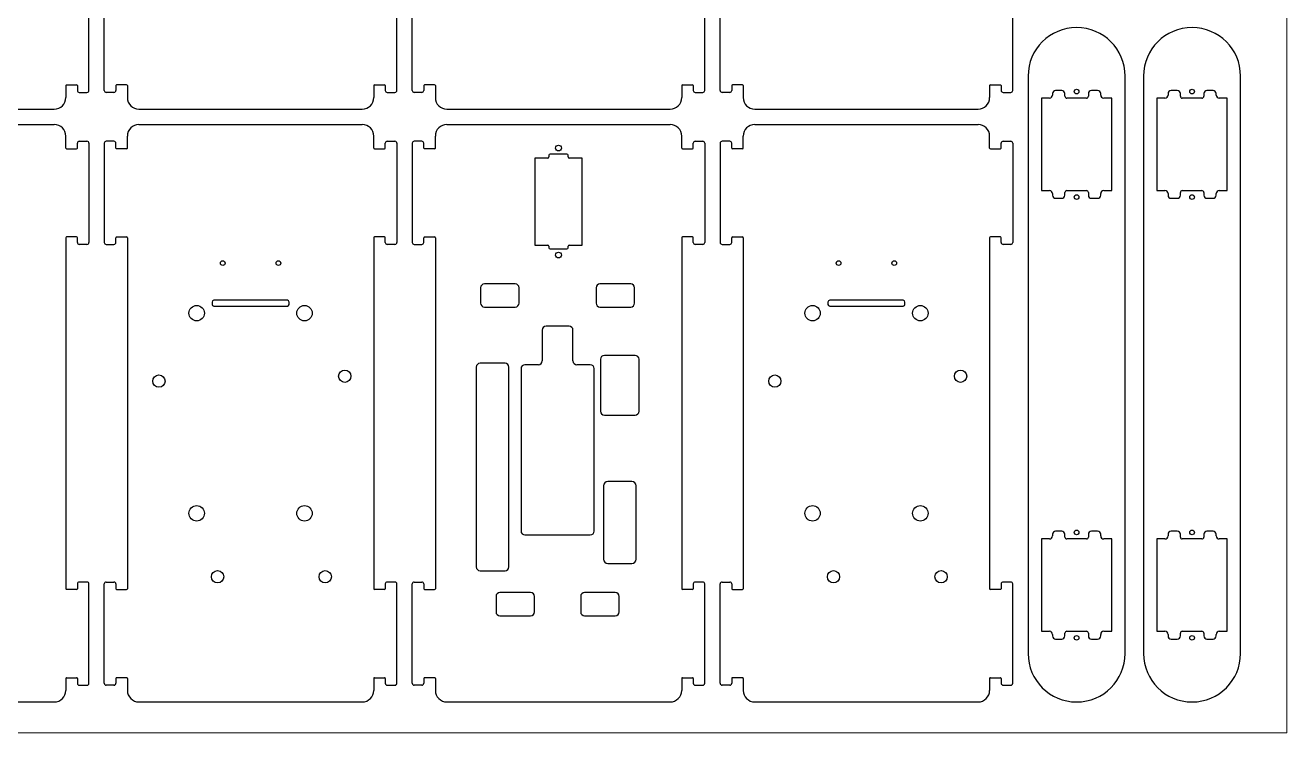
# Model space of a CAD drawing. Header units: inches. Extents: x 24 to 904, y -485 to 16.
# Drawn here: x 576.6 to 904.4, y -423.6 to -239.8 of the extents above; entities that cross this region are included whole.
import ezdxf

# ---------------------------------------------------------------- set-up
doc = ezdxf.new("R2010")
doc.units = ezdxf.units.IN
doc.header["$MEASUREMENT"] = 0
doc.layers.get('0').update_dxf_attribs({"lineweight": 18})

msp = doc.modelspace()

# ---------------------------------------------------------------- linework, layer by layer
for p, q in [((904.39, -423.55), (904.39, 16.45)), ((904.39, -423.55), (904.39, -406.95)), ((24.39, -423.55), (904.39, -423.55))]:
    msp.add_line(p, q)
at = {"color": 7, "linetype": 'Continuous', "lineweight": 25}
for p, q in [((593.19, -256.7), (593.19, -230.9)), ((597.19, -256.7), (597.19, -230.9)), ((673.19, -256.7), (673.19, -230.9)), ((677.19, -256.7), (677.19, -230.9)), ((753.19, -256.7), (753.19, -230.9)), ((757.19, -256.7), (757.19, -230.9)), ((833.19, -256.7), (833.19, -230.9)), ((587.19, -255.45), (587.19, -258.55)), ((587.39, -255.25), (589.99, -255.25)), ((590.19, -255.45), (590.19, -256.7)), ((600.19, -255.45), (600.19, -256.7)), ((602.99, -255.25), (600.39, -255.25)), ((603.19, -255.45), (603.19, -258.55)), ((667.19, -255.45), (667.19, -258.55)), ((667.39, -255.25), (669.99, -255.25)), ((670.19, -255.45), (670.19, -256.7)), ((680.19, -255.45), (680.19, -256.7)), ((682.99, -255.25), (680.39, -255.25)), ((683.19, -255.45), (683.19, -258.55)), ((747.19, -255.45), (747.19, -258.55)), ((747.39, -255.25), (749.99, -255.25)), ((750.19, -255.45), (750.19, -256.7)), ((760.19, -255.45), (760.19, -256.7)), ((762.99, -255.25), (760.39, -255.25)), ((763.19, -255.45), (763.19, -258.55)), ((827.19, -255.45), (827.19, -258.55)), ((827.39, -255.25), (829.99, -255.25)), ((830.19, -255.45), (830.19, -256.7)), ((837.19, -252.95), (837.19, -402.95)), ((862.39, -402.95), (862.39, -252.95)), ((867.19, -252.95), (867.19, -402.95)), ((892.39, -402.95), (892.39, -252.95)), ((590.69, -257.2), (592.69, -257.2)), ((599.69, -257.2), (597.69, -257.2)), ((670.69, -257.2), (672.69, -257.2)), ((679.69, -257.2), (677.69, -257.2)), ((750.69, -257.2), (752.69, -257.2)), ((759.69, -257.2), (757.69, -257.2)), ((830.69, -257.2), (832.69, -257.2)), ((842.74, -258.7), (840.64, -258.7)), ((840.64, -258.7), (840.64, -282.7)), ((843.54, -257.5), (843.54, -257.9)), ((845.94, -256.7), (844.34, -256.7)), ((846.74, -258.2), (846.74, -257.5)), ((852.34, -258.7), (847.24, -258.7)), ((852.84, -257.5), (852.84, -258.2)), ((855.24, -256.7), (853.64, -256.7)), ((856.04, -257.9), (856.04, -257.5)), ((858.94, -258.7), (856.84, -258.7)), ((858.94, -282.7), (858.94, -258.7)), ((872.74, -258.7), (870.64, -258.7)), ((870.64, -258.7), (870.64, -282.7)), ((873.54, -257.5), (873.54, -257.9)), ((875.94, -256.7), (874.34, -256.7)), ((876.74, -258.2), (876.74, -257.5)), ((882.34, -258.7), (877.24, -258.7)), ((882.84, -257.5), (882.84, -258.2)), ((885.24, -256.7), (883.64, -256.7)), ((886.04, -257.9), (886.04, -257.5)), ((888.94, -258.7), (886.84, -258.7)), ((888.94, -282.7), (888.94, -258.7)), ((526.19, -261.55), (584.19, -261.55)), ((606.19, -261.55), (664.19, -261.55)), ((686.19, -261.55), (744.19, -261.55)), ((766.19, -261.55), (824.19, -261.55)), ((526.19, -265.55), (584.19, -265.55)), ((587.19, -271.65), (587.19, -268.55)), ((603.19, -271.65), (603.19, -268.55)), ((606.19, -265.55), (664.19, -265.55)), ((667.19, -271.65), (667.19, -268.55)), ((683.19, -271.65), (683.19, -268.55)), ((686.19, -265.55), (744.19, -265.55)), ((747.19, -271.65), (747.19, -268.55)), ((763.19, -271.65), (763.19, -268.55)), ((766.19, -265.55), (824.19, -265.55)), ((827.19, -271.65), (827.19, -268.55)), ((587.39, -271.85), (589.99, -271.85)), ((590.19, -271.65), (590.19, -270.4)), ((590.69, -269.9), (592.69, -269.9)), ((593.19, -270.4), (593.19, -296.2)), ((597.19, -270.4), (597.19, -296.2)), ((599.69, -269.9), (597.69, -269.9)), ((600.19, -271.65), (600.19, -270.4)), ((602.99, -271.85), (600.39, -271.85)), ((667.39, -271.85), (669.99, -271.85)), ((670.19, -271.65), (670.19, -270.4)), ((670.69, -269.9), (672.69, -269.9)), ((673.19, -270.4), (673.19, -296.2)), ((677.19, -270.4), (677.19, -296.2)), ((679.69, -269.9), (677.69, -269.9)), ((680.19, -271.65), (680.19, -270.4)), ((682.99, -271.85), (680.39, -271.85)), ((747.39, -271.85), (749.99, -271.85)), ((750.19, -271.65), (750.19, -270.4)), ((750.69, -269.9), (752.69, -269.9)), ((753.19, -270.4), (753.19, -296.2)), ((757.19, -270.4), (757.19, -296.2)), ((759.69, -269.9), (757.69, -269.9)), ((760.19, -271.65), (760.19, -270.4)), ((762.99, -271.85), (760.39, -271.85)), ((827.39, -271.85), (829.99, -271.85)), ((830.19, -271.65), (830.19, -270.4)), ((830.69, -269.9), (832.69, -269.9)), ((833.19, -270.4), (833.19, -296.2)), ((709.04, -274.25), (709.04, -296.85)), ((712.39, -274.25), (709.04, -274.25)), ((712.69, -273.55), (712.69, -273.95)), ((717.39, -273.25), (712.99, -273.25)), ((717.69, -273.95), (717.69, -273.55)), ((721.34, -274.25), (717.99, -274.25)), ((721.34, -296.85), (721.34, -274.25)), ((840.64, -282.7), (842.74, -282.7)), ((843.54, -283.5), (843.54, -283.9)), ((844.34, -284.7), (845.94, -284.7)), ((846.74, -283.9), (846.74, -283.2)), ((847.24, -282.7), (852.34, -282.7)), ((852.84, -283.2), (852.84, -283.9)), ((853.64, -284.7), (855.24, -284.7)), ((856.04, -283.9), (856.04, -283.5)), ((856.84, -282.7), (858.94, -282.7)), ((870.64, -282.7), (872.74, -282.7)), ((873.54, -283.5), (873.54, -283.9)), ((874.34, -284.7), (875.94, -284.7)), ((876.74, -283.9), (876.74, -283.2)), ((877.24, -282.7), (882.34, -282.7)), ((882.84, -283.2), (882.84, -283.9)), ((883.64, -284.7), (885.24, -284.7)), ((886.04, -283.9), (886.04, -283.5)), ((886.84, -282.7), (888.94, -282.7)), ((587.19, -294.95), (587.19, -386.15)), ((589.99, -294.75), (587.39, -294.75)), ((590.19, -296.2), (590.19, -294.95)), ((600.19, -296.2), (600.19, -294.95)), ((600.39, -294.75), (602.99, -294.75)), ((603.19, -294.95), (603.19, -386.15)), ((667.19, -294.95), (667.19, -386.15)), ((669.99, -294.75), (667.39, -294.75)), ((670.19, -296.2), (670.19, -294.95)), ((680.19, -296.2), (680.19, -294.95)), ((680.39, -294.75), (682.99, -294.75)), ((683.19, -294.95), (683.19, -386.15)), ((747.19, -294.95), (747.19, -386.15)), ((749.99, -294.75), (747.39, -294.75)), ((750.19, -296.2), (750.19, -294.95)), ((760.19, -296.2), (760.19, -294.95)), ((760.39, -294.75), (762.99, -294.75)), ((763.19, -294.95), (763.19, -386.15)), ((827.19, -294.95), (827.19, -386.15)), ((829.99, -294.75), (827.39, -294.75)), ((830.19, -296.2), (830.19, -294.95)), ((592.69, -296.7), (590.69, -296.7)), ((597.69, -296.7), (599.69, -296.7)), ((672.69, -296.7), (670.69, -296.7)), ((677.69, -296.7), (679.69, -296.7)), ((709.04, -296.85), (712.39, -296.85)), ((712.69, -297.15), (712.69, -297.55)), ((712.99, -297.85), (717.39, -297.85)), ((717.69, -297.55), (717.69, -297.15)), ((717.99, -296.85), (721.34, -296.85)), ((752.69, -296.7), (750.69, -296.7)), ((757.69, -296.7), (759.69, -296.7)), ((832.69, -296.7), (830.69, -296.7)), ((694.95, -307.95), (694.95, -311.95)), ((703.95, -306.95), (695.95, -306.95)), ((704.95, -311.95), (704.95, -307.95)), ((724.95, -307.95), (724.95, -311.95)), ((733.95, -306.95), (725.95, -306.95)), ((734.95, -311.95), (734.95, -307.95)), ((644.74, -311.21), (625.64, -311.21)), ((804.74, -311.21), (785.64, -311.21)), ((625.19, -311.66), (625.19, -312.26)), ((625.64, -312.71), (644.74, -312.71)), ((645.19, -312.26), (645.19, -311.66)), ((695.95, -312.95), (703.95, -312.95)), ((725.95, -312.95), (733.95, -312.95)), ((785.19, -311.66), (785.19, -312.26)), ((785.64, -312.71), (804.74, -312.71)), ((805.19, -312.26), (805.19, -311.66)), ((710.95, -318.95), (710.95, -326.95)), ((717.95, -317.95), (711.95, -317.95)), ((718.95, -326.95), (718.95, -318.95)), ((701.3, -327.56), (694.83, -327.56)), ((726.1, -326.52), (726.1, -340.02)), ((735.1, -325.52), (727.1, -325.52)), ((736.1, -340.02), (736.1, -326.52)), ((693.83, -328.56), (693.83, -380.45)), ((702.3, -380.45), (702.3, -328.56)), ((705.45, -328.95), (705.45, -371.15)), ((709.95, -327.95), (706.45, -327.95)), ((723.45, -327.95), (719.95, -327.95)), ((724.45, -371.15), (724.45, -328.95)), ((727.1, -341.02), (735.1, -341.02)), ((726.87, -359.39), (726.87, -378.46)), ((734.22, -358.26), (727.99, -358.26)), ((735.34, -378.46), (735.34, -359.39)), ((706.45, -372.15), (723.45, -372.15)), ((842.74, -373.2), (840.64, -373.2)), ((840.64, -373.2), (840.64, -397.2)), ((843.54, -372), (843.54, -372.4)), ((845.94, -371.2), (844.34, -371.2)), ((846.74, -372.7), (846.74, -372)), ((852.34, -373.2), (847.24, -373.2)), ((852.84, -372), (852.84, -372.7)), ((855.24, -371.2), (853.64, -371.2)), ((856.04, -372.4), (856.04, -372)), ((858.94, -373.2), (856.84, -373.2)), ((858.94, -397.2), (858.94, -373.2)), ((872.74, -373.2), (870.64, -373.2)), ((870.64, -373.2), (870.64, -397.2)), ((873.54, -372), (873.54, -372.4)), ((875.94, -371.2), (874.34, -371.2)), ((876.74, -372.7), (876.74, -372)), ((882.34, -373.2), (877.24, -373.2)), ((882.84, -372), (882.84, -372.7)), ((885.24, -371.2), (883.64, -371.2)), ((886.04, -372.4), (886.04, -372)), ((888.94, -373.2), (886.84, -373.2)), ((888.94, -397.2), (888.94, -373.2)), ((727.99, -379.58), (734.22, -379.58)), ((694.83, -381.45), (701.3, -381.45)), ((589.99, -386.35), (587.39, -386.35)), ((590.19, -384.9), (590.19, -386.15)), ((592.69, -384.4), (590.69, -384.4)), ((593.19, -410.7), (593.19, -384.9)), ((597.19, -410.7), (597.19, -384.9)), ((597.69, -384.4), (599.69, -384.4)), ((600.19, -384.9), (600.19, -386.15)), ((600.39, -386.35), (602.99, -386.35)), ((669.99, -386.35), (667.39, -386.35)), ((670.19, -384.9), (670.19, -386.15)), ((672.69, -384.4), (670.69, -384.4)), ((673.19, -410.7), (673.19, -384.9)), ((677.19, -410.7), (677.19, -384.9)), ((677.69, -384.4), (679.69, -384.4)), ((680.19, -384.9), (680.19, -386.15)), ((680.39, -386.35), (682.99, -386.35)), ((749.99, -386.35), (747.39, -386.35)), ((750.19, -384.9), (750.19, -386.15)), ((752.69, -384.4), (750.69, -384.4)), ((753.19, -410.7), (753.19, -384.9)), ((757.19, -410.7), (757.19, -384.9)), ((757.69, -384.4), (759.69, -384.4)), ((760.19, -384.9), (760.19, -386.15)), ((760.39, -386.35), (762.99, -386.35)), ((829.99, -386.35), (827.39, -386.35)), ((830.19, -384.9), (830.19, -386.15)), ((832.69, -384.4), (830.69, -384.4)), ((833.19, -410.7), (833.19, -384.9)), ((698.95, -388.15), (698.95, -392.15)), ((707.95, -387.15), (699.95, -387.15)), ((708.95, -392.15), (708.95, -388.15)), ((720.95, -388.15), (720.95, -392.15)), ((729.95, -387.15), (721.95, -387.15)), ((730.95, -392.15), (730.95, -388.15)), ((699.95, -393.15), (707.95, -393.15)), ((721.95, -393.15), (729.95, -393.15)), ((840.64, -397.2), (842.74, -397.2)), ((843.54, -398), (843.54, -398.4)), ((844.34, -399.2), (845.94, -399.2)), ((846.74, -398.4), (846.74, -397.7)), ((847.24, -397.2), (852.34, -397.2)), ((852.84, -397.7), (852.84, -398.4)), ((853.64, -399.2), (855.24, -399.2)), ((856.04, -398.4), (856.04, -398)), ((856.84, -397.2), (858.94, -397.2)), ((870.64, -397.2), (872.74, -397.2)), ((873.54, -398), (873.54, -398.4)), ((874.34, -399.2), (875.94, -399.2)), ((876.74, -398.4), (876.74, -397.7)), ((877.24, -397.2), (882.34, -397.2)), ((882.84, -397.7), (882.84, -398.4)), ((883.64, -399.2), (885.24, -399.2)), ((886.04, -398.4), (886.04, -398)), ((886.84, -397.2), (888.94, -397.2)), ((587.19, -409.45), (587.19, -412.55)), ((587.39, -409.25), (589.99, -409.25)), ((590.19, -409.45), (590.19, -410.7)), ((600.19, -409.45), (600.19, -410.7)), ((602.99, -409.25), (600.39, -409.25)), ((603.19, -409.45), (603.19, -412.55)), ((667.19, -409.45), (667.19, -412.55)), ((667.39, -409.25), (669.99, -409.25)), ((670.19, -409.45), (670.19, -410.7)), ((680.19, -409.45), (680.19, -410.7)), ((682.99, -409.25), (680.39, -409.25)), ((683.19, -409.45), (683.19, -412.55)), ((747.19, -409.45), (747.19, -412.55)), ((747.39, -409.25), (749.99, -409.25)), ((750.19, -409.45), (750.19, -410.7)), ((760.19, -409.45), (760.19, -410.7)), ((762.99, -409.25), (760.39, -409.25)), ((763.19, -409.45), (763.19, -412.55)), ((827.19, -409.45), (827.19, -412.55)), ((827.39, -409.25), (829.99, -409.25)), ((830.19, -409.45), (830.19, -410.7)), ((590.69, -411.2), (592.69, -411.2)), ((599.69, -411.2), (597.69, -411.2)), ((670.69, -411.2), (672.69, -411.2)), ((679.69, -411.2), (677.69, -411.2)), ((750.69, -411.2), (752.69, -411.2)), ((759.69, -411.2), (757.69, -411.2)), ((830.69, -411.2), (832.69, -411.2)), ((526.19, -415.55), (584.19, -415.55)), ((606.19, -415.55), (664.19, -415.55)), ((686.19, -415.55), (744.19, -415.55)), ((766.19, -415.55), (824.19, -415.55))]:
    msp.add_line(p, q, dxfattribs=at)
for centre, radius in [((849.79, -257), 0.6), ((879.79, -257), 0.6), ((715.19, -271.65), 0.75), ((849.79, -284.4), 0.6), ((879.79, -284.4), 0.6), ((627.96, -301.55), 0.6), ((642.42, -301.55), 0.6), ((715.19, -299.45), 0.75), ((787.96, -301.55), 0.6), ((802.42, -301.55), 0.6), ((621.19, -314.55), 2), ((649.19, -314.55), 2), ((781.19, -314.55), 2), ((809.19, -314.55), 2), ((611.39, -332.21), 1.6), ((659.65, -330.94), 1.6), ((771.39, -332.21), 1.6), ((819.65, -330.94), 1.6), ((621.19, -366.55), 2), ((649.19, -366.55), 2), ((781.19, -366.55), 2), ((809.19, -366.55), 2), ((849.79, -371.5), 0.6), ((879.79, -371.5), 0.6), ((626.63, -383.01), 1.6), ((654.57, -383.01), 1.6), ((786.63, -383.01), 1.6), ((814.57, -383.01), 1.6), ((849.79, -398.9), 0.6), ((879.79, -398.9), 0.6)]:
    msp.add_circle(centre, radius, dxfattribs=at)
for centre, radius, start, end in [((849.79, -252.95), 12.6, 0, 180), ((879.79, -252.95), 12.6, 0, 180), ((587.39, -255.45), 0.2, 90, 180), ((589.99, -255.45), 0.2, 0, 90), ((600.39, -255.45), 0.2, 90, 180), ((602.99, -255.45), 0.2, 0, 90), ((667.39, -255.45), 0.2, 90, 180), ((669.99, -255.45), 0.2, 360, 90), ((680.39, -255.45), 0.2, 90, 180), ((682.99, -255.45), 0.2, 360, 90), ((747.39, -255.45), 0.2, 90, 180), ((749.99, -255.45), 0.2, 0, 90), ((760.39, -255.45), 0.2, 90, 180), ((762.99, -255.45), 0.2, 0, 90), ((827.39, -255.45), 0.2, 90, 180), ((829.99, -255.45), 0.2, 0, 90), ((584.19, -258.55), 3, 270, 0), ((590.69, -256.7), 0.5, 180, 270), ((592.69, -256.7), 0.5, 270, 0), ((597.69, -256.7), 0.5, 180, 270), ((599.69, -256.7), 0.5, 270, 0), ((606.19, -258.55), 3, 180, 270), ((664.19, -258.55), 3, 270, 0), ((670.69, -256.7), 0.5, 180, 270), ((672.69, -256.7), 0.5, 270, 360), ((677.69, -256.7), 0.5, 180, 270), ((679.69, -256.7), 0.5, 270, 360), ((686.19, -258.55), 3, 180, 270), ((744.19, -258.55), 3, 270, 0), ((750.69, -256.7), 0.5, 180, 270), ((752.69, -256.7), 0.5, 270, 0), ((757.69, -256.7), 0.5, 180, 270), ((759.69, -256.7), 0.5, 270, 0), ((766.19, -258.55), 3, 180, 270), ((824.19, -258.55), 3, 270, 360), ((830.69, -256.7), 0.5, 180, 270), ((832.69, -256.7), 0.5, 270, 360), ((842.74, -257.9), 0.8, 270, 360), ((844.34, -257.5), 0.8, 90, 180), ((845.94, -257.5), 0.8, 0, 90), ((847.24, -258.2), 0.5, 180, 270), ((852.34, -258.2), 0.5, 270, 360), ((853.64, -257.5), 0.8, 90, 180), ((855.24, -257.5), 0.8, 0, 90), ((856.84, -257.9), 0.8, 180, 270), ((872.74, -257.9), 0.8, 270, 0), ((874.34, -257.5), 0.8, 90, 180), ((875.94, -257.5), 0.8, 0, 90), ((877.24, -258.2), 0.5, 180, 270), ((882.34, -258.2), 0.5, 270, 0), ((883.64, -257.5), 0.8, 90, 180), ((885.24, -257.5), 0.8, 0, 90), ((886.84, -257.9), 0.8, 180, 270), ((584.19, -268.55), 3, 0, 90), ((606.19, -268.55), 3, 90, 180), ((664.19, -268.55), 3, 0, 90), ((686.19, -268.55), 3, 90, 180), ((744.19, -268.55), 3, 0, 90), ((766.19, -268.55), 3, 90, 180), ((824.19, -268.55), 3, 0, 90), ((587.39, -271.65), 0.2, 180, 270), ((589.99, -271.65), 0.2, 270, 360), ((590.69, -270.4), 0.5, 90, 180), ((592.69, -270.4), 0.5, 0, 90), ((597.69, -270.4), 0.5, 90, 180), ((599.69, -270.4), 0.5, 0, 90), ((600.39, -271.65), 0.2, 180, 270), ((602.99, -271.65), 0.2, 270, 0), ((667.39, -271.65), 0.2, 180, 270), ((669.99, -271.65), 0.2, 270, 0), ((670.69, -270.4), 0.5, 90, 180), ((672.69, -270.4), 0.5, 0, 90), ((677.69, -270.4), 0.5, 90, 180), ((679.69, -270.4), 0.5, 0, 90), ((680.39, -271.65), 0.2, 180, 270), ((682.99, -271.65), 0.2, 270, 360), ((747.39, -271.65), 0.2, 180, 270), ((749.99, -271.65), 0.2, 270, 0), ((750.69, -270.4), 0.5, 90, 180), ((752.69, -270.4), 0.5, 0, 90), ((757.69, -270.4), 0.5, 90, 180), ((759.69, -270.4), 0.5, 0, 90), ((760.39, -271.65), 0.2, 180, 270), ((762.99, -271.65), 0.2, 270, 0), ((827.39, -271.65), 0.2, 180, 270), ((829.99, -271.65), 0.2, 270, 0), ((830.69, -270.4), 0.5, 90, 180), ((832.69, -270.4), 0.5, 0, 90), ((712.39, -273.95), 0.3, 270, 360), ((712.99, -273.55), 0.3, 90, 180), ((717.39, -273.55), 0.3, 0, 90), ((717.99, -273.95), 0.3, 180, 270), ((842.74, -283.5), 0.8, 0, 90), ((844.34, -283.9), 0.8, 180, 270), ((845.94, -283.9), 0.8, 270, 0), ((847.24, -283.2), 0.5, 90, 180), ((852.34, -283.2), 0.5, 0, 90), ((853.64, -283.9), 0.8, 180, 270), ((855.24, -283.9), 0.8, 270, 360), ((856.84, -283.5), 0.8, 90, 180), ((872.74, -283.5), 0.8, 0, 90), ((874.34, -283.9), 0.8, 180, 270), ((875.94, -283.9), 0.8, 270, 0), ((877.24, -283.2), 0.5, 90, 180), ((882.34, -283.2), 0.5, 0, 90), ((883.64, -283.9), 0.8, 180, 270), ((885.24, -283.9), 0.8, 270, 0), ((886.84, -283.5), 0.8, 90, 180), ((587.39, -294.95), 0.2, 90, 180), ((589.99, -294.95), 0.2, 0, 90), ((600.39, -294.95), 0.2, 90, 180), ((602.99, -294.95), 0.2, 0, 90), ((667.39, -294.95), 0.2, 90, 180), ((669.99, -294.95), 0.2, 0, 90), ((680.39, -294.95), 0.2, 90, 180), ((682.99, -294.95), 0.2, 0, 90), ((747.39, -294.95), 0.2, 90, 180), ((749.99, -294.95), 0.2, 0, 90), ((760.39, -294.95), 0.2, 90, 180), ((762.99, -294.95), 0.2, 0, 90), ((827.39, -294.95), 0.2, 90, 180), ((829.99, -294.95), 0.2, 0, 90), ((590.69, -296.2), 0.5, 180, 270), ((592.69, -296.2), 0.5, 270, 0), ((597.69, -296.2), 0.5, 180, 270), ((599.69, -296.2), 0.5, 270, 0), ((670.69, -296.2), 0.5, 180, 270), ((672.69, -296.2), 0.5, 270, 0), ((677.69, -296.2), 0.5, 180, 270), ((679.69, -296.2), 0.5, 270, 0), ((712.39, -297.15), 0.3, 0, 90), ((712.99, -297.55), 0.3, 180, 270), ((717.39, -297.55), 0.3, 270, 360), ((717.99, -297.15), 0.3, 90, 180), ((750.69, -296.2), 0.5, 180, 270), ((752.69, -296.2), 0.5, 270, 0), ((757.69, -296.2), 0.5, 180, 270), ((759.69, -296.2), 0.5, 270, 0), ((830.69, -296.2), 0.5, 180, 270), ((832.69, -296.2), 0.5, 270, 0), ((695.95, -307.95), 1, 90, 180), ((703.95, -307.95), 1, 0, 90), ((725.95, -307.95), 1, 90, 180), ((733.95, -307.95), 1, 0, 90), ((625.64, -311.66), 0.45, 90, 180), ((644.74, -311.66), 0.45, 0, 90), ((785.64, -311.66), 0.45, 90, 180), ((804.74, -311.66), 0.45, 0, 90), ((625.64, -312.26), 0.45, 180, 270), ((644.74, -312.26), 0.45, 270, 0), ((695.95, -311.95), 1, 180, 270), ((703.95, -311.95), 1, 270, 360), ((725.95, -311.95), 1, 180, 270), ((733.95, -311.95), 1, 270, 0), ((785.64, -312.26), 0.45, 180, 270), ((804.74, -312.26), 0.45, 270, 0), ((711.95, -318.95), 1, 90, 180), ((717.95, -318.95), 1, 0, 90), ((694.83, -328.56), 1, 90, 180), ((701.3, -328.56), 1, 0, 90), ((709.95, -326.95), 1, 270, 0), ((719.95, -326.95), 1, 180, 270), ((727.1, -326.52), 1, 90, 180), ((735.1, -326.52), 1, 0, 90), ((706.45, -328.95), 1, 90, 180), ((723.45, -328.95), 1, 0, 90), ((727.1, -340.02), 1, 180, 270), ((735.1, -340.02), 1, 270, 0), ((727.99, -359.39), 1.12, 90, 180), ((734.22, -359.39), 1.12, 360, 90), ((706.45, -371.15), 1, 180, 270), ((723.45, -371.15), 1, 270, 0), ((842.74, -372.4), 0.8, 270, 0), ((844.34, -372), 0.8, 90, 180), ((845.94, -372), 0.8, 0, 90), ((847.24, -372.7), 0.5, 180, 270), ((852.34, -372.7), 0.5, 270, 0), ((853.64, -372), 0.8, 90, 180), ((855.24, -372), 0.8, 0, 90), ((856.84, -372.4), 0.8, 180, 270), ((872.74, -372.4), 0.8, 270, 0), ((874.34, -372), 0.8, 90, 180), ((875.94, -372), 0.8, 0, 90), ((877.24, -372.7), 0.5, 180, 270), ((882.34, -372.7), 0.5, 270, 0), ((883.64, -372), 0.8, 90, 180), ((885.24, -372), 0.8, 0, 90), ((886.84, -372.4), 0.8, 180, 270), ((727.99, -378.46), 1.12, 180, 270), ((734.22, -378.46), 1.12, 270, 0), ((694.83, -380.45), 1, 180, 270), ((701.3, -380.45), 1, 270, 0), ((587.39, -386.15), 0.2, 180, 270), ((589.99, -386.15), 0.2, 270, 0), ((590.69, -384.9), 0.5, 90, 180), ((592.69, -384.9), 0.5, 0, 90), ((597.69, -384.9), 0.5, 90, 180), ((599.69, -384.9), 0.5, 0, 90), ((600.39, -386.15), 0.2, 180, 270), ((602.99, -386.15), 0.2, 270, 0), ((667.39, -386.15), 0.2, 180, 270), ((669.99, -386.15), 0.2, 270, 0), ((670.69, -384.9), 0.5, 90, 180), ((672.69, -384.9), 0.5, 0, 90), ((677.69, -384.9), 0.5, 90, 180), ((679.69, -384.9), 0.5, 0, 90), ((680.39, -386.15), 0.2, 180, 270), ((682.99, -386.15), 0.2, 270, 360), ((747.39, -386.15), 0.2, 180, 270), ((749.99, -386.15), 0.2, 270, 0), ((750.69, -384.9), 0.5, 90, 180), ((752.69, -384.9), 0.5, 0, 90), ((757.69, -384.9), 0.5, 90, 180), ((759.69, -384.9), 0.5, 0, 90), ((760.39, -386.15), 0.2, 180, 270), ((762.99, -386.15), 0.2, 270, 0), ((827.39, -386.15), 0.2, 180, 270), ((829.99, -386.15), 0.2, 270, 0), ((830.69, -384.9), 0.5, 90, 180), ((832.69, -384.9), 0.5, 0, 90), ((699.95, -388.15), 1, 90, 180), ((707.95, -388.15), 1, 360, 90), ((721.95, -388.15), 1, 90, 180), ((729.95, -388.15), 1, 0, 90), ((699.95, -392.15), 1, 180, 270), ((707.95, -392.15), 1, 270, 0), ((721.95, -392.15), 1, 180, 270), ((729.95, -392.15), 1, 270, 0), ((842.74, -398), 0.8, 0, 90), ((844.34, -398.4), 0.8, 180, 270), ((845.94, -398.4), 0.8, 270, 360), ((847.24, -397.7), 0.5, 90, 180), ((852.34, -397.7), 0.5, 360, 90), ((853.64, -398.4), 0.8, 180, 270), ((855.24, -398.4), 0.8, 270, 0), ((856.84, -398), 0.8, 90, 180), ((872.74, -398), 0.8, 0, 90), ((874.34, -398.4), 0.8, 180, 270), ((875.94, -398.4), 0.8, 270, 0), ((877.24, -397.7), 0.5, 90, 180), ((882.34, -397.7), 0.5, 0, 90), ((883.64, -398.4), 0.8, 180, 270), ((885.24, -398.4), 0.8, 270, 0), ((886.84, -398), 0.8, 90, 180), ((849.79, -402.95), 12.6, 180, 0), ((879.79, -402.95), 12.6, 180, 0), ((587.39, -409.45), 0.2, 90, 180), ((589.99, -409.45), 0.2, 0, 90), ((600.39, -409.45), 0.2, 90, 180), ((602.99, -409.45), 0.2, 0, 90), ((667.39, -409.45), 0.2, 90, 180), ((669.99, -409.45), 0.2, 360, 90), ((680.39, -409.45), 0.2, 90, 180), ((682.99, -409.45), 0.2, 0, 90), ((747.39, -409.45), 0.2, 90, 180), ((749.99, -409.45), 0.2, 0, 90), ((760.39, -409.45), 0.2, 90, 180), ((762.99, -409.45), 0.2, 0, 90), ((827.39, -409.45), 0.2, 90, 180), ((829.99, -409.45), 0.2, 360, 90), ((584.19, -412.55), 3, 270, 0), ((590.69, -410.7), 0.5, 180, 270), ((592.69, -410.7), 0.5, 270, 0), ((597.69, -410.7), 0.5, 180, 270), ((599.69, -410.7), 0.5, 270, 0), ((606.19, -412.55), 3, 180, 270), ((664.19, -412.55), 3, 270, 0), ((670.69, -410.7), 0.5, 180, 270), ((672.69, -410.7), 0.5, 270, 360), ((677.69, -410.7), 0.5, 180, 270), ((679.69, -410.7), 0.5, 270, 0), ((686.19, -412.55), 3, 180, 270), ((744.19, -412.55), 3, 270, 0), ((750.69, -410.7), 0.5, 180, 270), ((752.69, -410.7), 0.5, 270, 0), ((757.69, -410.7), 0.5, 180, 270), ((759.69, -410.7), 0.5, 270, 360), ((766.19, -412.55), 3, 180, 270), ((824.19, -412.55), 3, 270, 0), ((830.69, -410.7), 0.5, 180, 270), ((832.69, -410.7), 0.5, 270, 360)]:
    msp.add_arc(centre, radius, start, end, dxfattribs=at)

doc.saveas('drawing.dxf')
